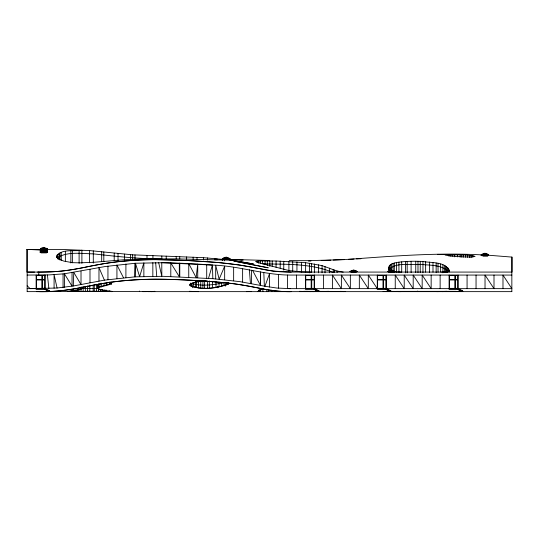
<?xml version="1.0" encoding="UTF-8"?>
<svg xmlns="http://www.w3.org/2000/svg" width="539" height="539" viewBox="0 0 539 539"><rect width="100%" height="100%" fill="white"/><g stroke="black" fill="none" stroke-linecap="round" stroke-linejoin="round"><path stroke-width="0.81" d="M45.108 289.403L45.108 288.641L27.152 288.641M49.103 291.639L44.825 289.403M305.465 275.065L305.465 289.403L315.908 289.403L315.989 290.319L317.532 290.319L317.646 291.154L319.075 291.154M315.989 290.319L315.908 289.403L314.446 289.483L314.446 275.065M386.268 275.065L386.268 289.483L387.81 290.238L389.353 290.238L389.475 291.161L390.896 291.161M390.263 291.639L385.985 289.403M458.089 275.065L458.089 289.483L459.632 290.238L461.175 290.238L461.296 291.161L462.718 291.161M462.718 291.639L462.718 291.04L461.296 291.08L461.175 290.238M27.152 285.805L30.144 288.641L57.073 288.021L73.284 285.987L104.404 280.152L135.08 276.837L135.444 263.248L162.596 262.715L212.406 265.073C238.703 265.781 263.935 275.025 290.238 275.065L511.848 275.065M73.284 285.987L73.776 272.397L81.018 284.579L81.018 271.097M97.633 288.217L98.987 286.829L98.987 283.837L97.653 284.767L97.633 288.217L99.129 289.173L103.097 290.043M81.894 263.295L81.894 250.244C74.187 251.646 60.766 248.338 56.541 256.638L58.252 258.882L63.892 261.125L72.415 262.661L79.866 262.864L94.231 262.25L123.451 259.798L144.614 258.909L176.118 258.882L232.066 260.229L203.533 257.669L132.648 254.826L89.474 250.568L64.929 249.557L46.576 249.469M111.627 291.336L68.136 291.343M208.499 278.38L212.406 265.073A878.738 878.738 0 0 0 162.596 262.715M135.08 276.837L162.724 276.298L212.838 278.67L240.05 281.668L264.932 286.27L269.554 273.583L269.554 287.071M98.987 286.829L109.397 284.208L110.946 283.42L110.832 282.47M388.646 269.507C387.635 263.712 394.831 262.776 398.927 262.163C406.891 261.146 414.949 261.105 422.953 261.469C431.308 263.126 445.261 261.267 449.27 270.693L448.03 271.757L441.562 272.074M388.875 269.729C396.185 261.799 410.442 265.356 420.238 264.339C429.603 265.417 441.145 264.514 448.448 271.467L448.448 268.476M482.162 254.327L481.684 254.907L484.918 253.37L486.98 254.091M40.587 248.903L41.065 248.304M40.587 249.261L43.821 247.724L47.048 249.261M40.587 249.901L43.821 248.364L47.048 249.901M40.587 251.14L43.821 249.604L47.048 251.14M40.587 252.178L43.821 250.642L47.048 252.178M222.769 258.673L225.996 257.137L229.23 258.673M223.166 258.727L223.645 258.147M350.411 271.427L353.638 269.891L356.872 271.427M387.918 271.427L391.146 269.891L394.38 271.427M76.646 290.123L81.564 288.763L81.975 286.829M206.275 281.075C200.932 281.654 194.303 280.974 190.045 284.659L190.206 285.461C201.97 290.4 216.813 288.224 228.442 283.797L228.603 283.298L227.653 282.557M98.394 287.617L109.545 284.565L111.337 283.655L111.432 283.116A22.813 3.578 1.5 0 0 111.021 282.564M224.332 257.911L226.393 257.191L229.627 258.727M191.372 286.31L191.372 283.319C201.882 286.66 213.37 284.821 223.954 282.726L223.954 285.717M151.708 291.619L152.631 291.437M75.992 290.231L68.911 291.228M154.565 291.329L151.614 291.639M154.861 291.343L151.728 291.639L152.786 291.518M343.222 272.074L337.084 271.009L322.046 265.633L305.613 262.682L276.069 261.011L260.297 260.896L255.547 261.402L258.565 262.729L288.938 270.551L301.254 271.892L310.787 272.074M447.835 291.444L442.095 291.639M251.228 291.451L246.417 291.639M348.423 259.34C392.783 256.086 437.257 252.488 481.765 254.886M149.882 291.437L27.152 291.639L27.152 249.382M461.761 291.343L436.684 291.639M446.818 291.316L443.456 291.431M308.584 261.146L310.969 261.031M354.029 259.05L333.21 260.067M356.528 258.929L360.935 258.74M321.183 260.566L330.805 260.169M206.632 281.102C201.054 281.56 194.714 281.203 189.883 284.403L189.802 285.495C201.674 290.743 216.793 288.392 228.691 283.986L228.597 282.935M328.777 291.329L318.408 291.599L314.163 289.403M457.638 256.914L457.638 254.671L445.153 255.062L450.779 256.072L461.849 256.887L471.099 257.015L475.095 256.416L472.858 255.708L465.453 254.981L437.446 254.354M328.608 291.39L313.826 291.606M344.414 259.636L307.917 260.667L289.261 260.613M111.425 291.639L111.997 291.626L100.699 289.78L98.388 288.911A22.072 3.221 -1.6 0 1 98.442 287.617M456.156 291.329L396.253 291.37M112.038 291.356L85.789 291.323M290.225 288.641L276.938 288.055L264.932 286.27M290.231 291.639L289.039 291.639A126.429 126.429 0 0 1 264.373 289.214L260.155 288.325A352.243 352.243 0 0 0 218.874 282.16L212.622 281.654A881.083 881.083 0 0 0 162.657 279.29L155.643 279.195A331.013 331.013 0 0 0 90.525 285.663A289.382 289.382 0 0 1 64.404 290.326L63.845 290.4A217.439 217.439 0 0 1 40.654 291.639L36.484 291.639M263.045 263.854C286.559 264.44 311.091 263.268 333.217 272.552L333.217 269.561M37.555 272.074L49.871 271.885A194.107 194.107 0 0 0 60.435 271.191C81.571 269.049 102.046 262.661 123.296 261.193A340.493 340.493 0 0 1 155.131 259.643L186.662 260.472L218.127 262.54L239.336 265.013L273.246 271.083L291.222 272.074M142.694 291.639L145.085 291.626A54.068 54.068 0 0 0 150.792 291.356M42.642 248.331L41.065 248.331L43.821 247.347L47.048 248.903L46.57 248.304M45 248.331L46.57 248.331M41.065 248.688L46.57 248.688M45.882 248.903L47.533 248.903L45.882 249.031M40.027 249.463L26.95 249.469L26.95 272.074L34.59 272.074M45.882 249.389L47.533 249.261L40.108 249.389M41.065 250.561L46.57 250.561M41.065 251.598L46.57 251.598M487.667 254.132L482.162 254.132L481.684 254.704L484.918 253.168L488.145 254.704M487.667 254.529L482.162 254.529L481.684 255.102L484.918 253.566L488.145 255.102M487.667 254.927L482.162 254.927L481.684 255.499L484.918 253.97L488.145 255.499M481.206 255.102L483.301 255.102M486.151 255.102L488.63 255.102M482.856 255.23L481.206 255.23L481.206 254.704M482.951 256.207L487.667 256.207L487.667 255.23M223.247 258.093L229.149 258.147M224.817 259.374L228.752 259.374L228.752 258.801M350.889 270.847L356.394 270.847M388.397 270.847L393.901 270.847M27.152 272.074L40.654 272.08A217.439 217.439 0 0 0 63.845 270.841L64.404 270.767A289.382 289.382 0 0 0 83.094 267.681A331.013 331.013 0 0 1 155.643 259.63L162.657 259.724A881.076 881.076 0 0 1 212.622 262.089L218.874 262.594A352.243 352.243 0 0 1 260.155 268.759L264.373 269.648A126.429 126.429 0 0 0 289.039 272.08L512.05 272.074L512.05 257.103L488.321 255.21M27.152 275.065L49.096 274.91L64.175 273.812L105.321 266.509L135.444 263.248L139.621 276.628L143.866 262.857L143.866 276.426M305.741 279.418L311.171 279.418L311.171 275.341L305.741 275.341L305.741 288.365L311.171 288.365L311.171 279.97L305.741 279.97M311.731 279.418L314.163 279.418L314.163 275.341L311.731 275.341L311.731 288.365L314.163 288.365L314.163 279.97L311.731 279.97M377.569 279.418L382.993 279.418L382.993 275.341L377.569 275.341L377.569 288.365L382.993 288.365L382.993 279.97L377.569 279.97M383.552 279.418L385.985 279.418L385.985 275.341L383.552 275.341L383.552 288.365L385.985 288.365L385.985 279.97L383.552 279.97M449.391 279.418L454.815 279.418L454.815 275.348L449.391 275.341L449.391 288.365L454.815 288.365L454.815 279.97L449.391 279.97M455.374 279.418L457.813 279.418L457.813 275.348L455.374 275.348L455.374 288.365L457.813 288.365L457.813 279.97L455.374 279.97M36.409 279.424L41.833 279.424L41.833 275.328L36.409 275.341L36.409 288.365L41.833 288.345L41.833 279.984L36.409 279.984M81.726 288.412L98.597 288.412L98.597 291.404M449.108 288.641L458.089 288.641L462.718 291.04M288.823 288.641L511.848 288.641L502.981 275.065L502.981 288.641M386.268 289.483L387.73 289.403L377.287 289.403L377.287 275.065M458.089 289.483L459.558 289.403L449.108 289.403L449.108 275.065M315.989 290.238L317.532 290.238L317.646 291.073L319.075 291.073L319.075 291.633M390.896 291.639L390.896 291.04L389.475 291.08L389.353 290.319L387.81 290.238M461.175 290.319L459.632 290.238M49.736 291.639L49.736 291.04L48.315 291.08L49.736 291.154M345.135 291.437L303.619 291.329M434.036 291.431L442.317 291.431M147.848 291.639L511.848 291.639L511.848 257.056M402.593 291.431L387.197 291.356M401.009 291.639L383.114 291.397M310.7 291.639L299.381 291.329M198.628 291.639L189.324 291.303M401.501 272.074L393.962 271.838M67.746 291.639L78.883 289.867L81.221 289.019A22.065 3.133 1.2 0 0 80.978 287.597M38.768 291.633C65.017 292.67 90.357 284.801 116.154 281.54C152.955 277.248 190.139 279.674 226.919 282.968C248.533 284.808 269.46 292.172 291.296 291.639M399.278 291.633L394.164 291.464M269.668 260.505L233.286 259.495M41.004 249.84L26.95 249.476L40.176 249.82M57.195 254.785L57.195 257.777C67.597 251.221 81.578 253.68 93.301 253.862C115.811 256.355 138.341 258.868 161.02 258.983M307.479 291.437L313.853 291.639M312.445 291.639L306.55 291.336M229.493 259.367L242.186 260.061M341.558 291.363L343.222 291.437M343.532 291.639L340.385 291.323M258.242 291.639L257.837 291.498L258.41 290.851L263.268 288.682L258.693 290.838L258.228 291.592L258.72 291.606L258.72 290.11M144.614 258.909L155.131 259.65M109.107 290.919L110.266 291.087M104.593 290.278L106.095 290.521M229.102 259.865L253.445 263.962L231.871 260.175M255.937 265.39L233.791 261.065L268.24 267.795L257.581 265.714M99.877 286.418L101.602 286.809M457.813 289.403L462.085 291.559M390.896 291.04L386.268 288.641L377.287 288.641L368.312 275.065L368.312 288.641L359.331 275.065L359.331 288.641M314.446 288.641L319.075 291.04M45.108 288.641L49.736 291.04M80.991 287.146L81.975 288.325M487.667 254.327L488.145 254.907M252.575 270.329L260.425 285.326L260.573 271.912L260.573 285.353M123.498 277.767L116.929 264.939L116.929 278.481M389.367 269.931L388.646 267.263M104.404 280.152L98.974 267.593L98.974 281.082M158.668 262.655L161.821 276.285L161.774 262.702M57.073 288.021L54.082 274.62L54.082 288.19M47.412 274.944L48.867 288.493M249.375 269.709L250.433 283.379M155.663 262.621L156.721 276.204M263.807 272.586L264.373 286.155M212.406 265.073L212.838 278.67M27.3 291.586L27.3 291.255M511.7 291.215L511.7 291.639M494 275.065L494 288.641L485.026 275.065L485.026 288.641M488.63 254.704L488.63 255.23M476.045 275.065L476.045 288.641M472.858 255.708L472.858 257.204M471.099 255.459L471.099 257.703M469.334 255.27L469.334 257.521M467.347 255.109L467.347 257.352M467.07 275.065L467.07 288.641M465.453 254.981L465.453 257.224M463.459 254.866L463.459 257.11M461.808 254.792L461.808 257.042M460.138 254.731L460.138 256.982M454.667 254.624L454.667 256.867M452.639 254.61L452.639 256.106M450.779 254.624L450.779 256.119M449.135 269.736L449.135 271.986M448.98 254.657L448.98 256.153M448.239 268.193L448.239 271.184M447.707 267.58L447.707 272.242M446.541 266.589L446.541 272.094M445.537 265.976L445.537 272.316M444.331 265.39L444.331 272.559M442.883 264.804L442.883 272.815M440.632 264.083L440.632 272.087M440.134 275.065L440.134 288.641M438.045 263.423L438.045 272.269M436.145 263.025L436.145 272.7M432.992 262.48L432.992 272.155M431.153 275.065L431.153 288.641L422.178 275.065L422.178 288.641L413.197 275.065L413.197 288.641L404.223 275.065L404.223 288.641L395.242 275.065L395.242 288.641M429.603 262.028L429.603 272.545M425.628 261.644L425.628 272.161M422.953 261.469L422.953 272.815M420.238 261.348L420.238 272.694M417.988 261.287L417.988 272.64M417.725 291.04L417.725 291.639M415.744 261.267L415.744 272.613M411.109 261.3L411.109 272.653M407.161 261.435L407.161 272.788M405.449 261.53L405.449 272.875M401.696 261.826L401.696 272.343M398.927 262.163L398.927 272.68M396.441 262.574L396.441 272.256M394.285 263.059L394.285 271.899M393.901 271.548L393.901 272.128L388.397 272.128L388.397 271.548M393.059 263.423L393.059 270.591M391.624 263.995L391.624 270.329M390.236 264.811L390.236 270.308M389.333 265.68L389.333 270.349M356.394 271.548L356.394 272.128L350.889 272.128L350.889 271.548M350.357 275.065L350.357 288.641L341.376 275.065L341.376 288.641L332.401 275.065L332.401 288.641M337.084 271.009L337.084 272.505M334.51 270.1L334.51 272.343M329.659 268.139L329.659 272.801M325.004 266.522L325.004 272.862M323.42 275.065L323.42 288.641M322.046 265.633L322.046 272.801M318.536 264.777L318.536 272.781M314.507 263.975L314.507 272.815M311.562 263.477L311.562 272.323M309.514 263.18L309.514 272.855M305.613 262.682L305.613 272.363M301.483 262.264L301.483 271.946M296.942 261.9L296.942 271.582M296.484 275.065L296.484 288.641M292.717 261.637L292.717 271.319M288.897 261.442L288.897 271.124M287.509 275.031L287.509 288.608M283.763 261.233L283.763 270.079M280.199 261.119L280.199 268.294M278.528 274.607L278.528 288.17M276.069 261.011L276.069 267.351M272.208 260.937L272.208 266.434M271.824 290.11L271.824 291.606M269.83 260.896L269.83 266.401M268.422 289.362L268.422 291.606M267.31 260.869L267.31 265.538M266.825 289.362L266.825 291.606M265.06 260.856L265.06 263.854M262.877 288.614L262.877 291.606M262.378 260.869L262.378 263.861M260.297 260.896L260.297 263.14M259.906 289.362L259.906 291.606M259.239 290.11L259.239 291.606M258.707 260.95L258.707 263.194M257.076 261.058L257.076 262.554M251.598 270.14L251.598 283.602M242.617 268.597L242.617 282.092M233.643 267.283L233.643 280.812M229.149 258.855L229.149 259.427M228.118 282.591L228.118 284.087M227.566 282.921L227.566 284.417M226.043 282.834L226.043 285.077M225.228 284.545L225.228 286.182M224.662 279.754L224.662 266.205L219.157 279.182L215.688 265.336L215.688 278.892M224.399 259.353L224.399 260.849M222.297 259.138L222.297 260.633M221.684 283.271L221.684 286.263M219.077 282.18L219.077 286.761M217.877 286.182L217.877 287.826M216.907 258.619L216.907 260.115M215.977 281.85L215.977 287.226M215.56 258.498L215.56 259.993M214.401 258.403L214.401 259.899M212.494 281.452L212.494 287.624M209.307 280.907L209.307 287.873M207.562 257.905L207.562 260.148M207.495 281.008L207.495 287.974M206.707 264.696L206.707 278.259M204.625 281.095L204.625 288.069M203.533 257.669L203.533 259.913M202.913 281.109L202.913 288.075M200.751 281.055L200.751 288.021M198.547 281.708L198.547 287.88M197.732 277.666L197.732 264.103L196.156 277.565L188.751 263.638L188.751 277.214M197.038 257.352L197.038 259.603M196.56 281.479L196.56 287.651M195.657 281.338L195.657 287.509M193.649 282.503L193.649 287.092M193.144 257.184L193.144 259.427M192.484 286.088L192.484 287.725M192.1 283.622L192.1 286.613M190.793 283.002L190.793 285.993M190.206 283.965L190.206 285.461M186.622 256.908L186.622 259.899M179.743 256.631L179.743 258.875M179.777 263.214L179.777 276.783M179.325 263.194L179.325 276.77L170.796 262.951L170.796 276.527M176.206 256.497L176.206 258.74M166.221 256.153L166.221 259.144M161.828 256.018L161.828 259.01M152.928 255.742L152.928 258.74M152.84 262.668L152.84 276.244M146.999 255.553L146.999 258.552M139.406 291.04L139.406 291.633M134.993 254.981L134.993 259.65M134.885 263.288L134.885 276.851M132.648 254.826L132.648 259.495M130.566 254.664L130.566 259.333M125.904 263.982L125.904 277.545M124.516 254.132L124.516 260.485M118.028 253.519L118.028 260.701M114.207 253.114L114.207 260.303M111.627 282.503L111.627 284.174M111.256 282.423L111.256 284.087M110.946 281.924L110.946 283.42M110.414 282.308L110.414 283.804M109.397 281.964L109.397 284.208M107.948 266.138L107.948 279.66M106.661 282.672L106.661 284.915M105.988 289.908L105.988 291.404M104.371 289.908L104.371 291.404M104.027 283.218L104.027 285.468M103.818 251.956L103.818 261.658M102.572 289.908L102.572 291.404M101.676 251.713L101.676 261.415M101.13 283.13L101.13 286.128M100.645 289.908L100.645 291.404M99.567 286.324L99.567 287.819M99.129 286.182L99.129 287.678M98.051 284.343L98.044 288.661M97.653 284.767L97.653 287.759M96.461 284.242L96.461 291.404M94.278 285.07L94.278 291.404M93.301 250.871L93.301 263.086M93.166 285.07L93.166 291.404M89.993 269.271L89.993 282.719M89.804 285.07L89.804 291.404M89.474 250.568L89.474 262.789M87.561 285.906L87.561 291.404M85.33 286.741L85.33 291.404M83.147 286.741L83.147 291.404M81.564 287.267L81.564 288.763M81.012 288.412L81.012 291.404M79.105 250.237L79.105 263.295M78.963 289.16L78.963 291.404M77.037 289.908L77.037 291.404M75.238 289.908L75.238 291.404M73.621 289.908L73.621 291.404M72.367 250.595L72.367 262.81M72.037 272.66L72.037 286.169L64.404 273.785L64.404 287.3M70.845 250.743L70.845 262.965M65.367 251.565L65.367 261.267M63.063 273.913L63.063 287.469M61.251 252.481L61.251 260.505M59.91 252.885L59.91 260.067M59.074 253.303L59.074 259.65M57.686 254.267L57.686 258.936M56.608 255.917L56.608 257.413M46.57 250.029L46.57 250.608M46.57 251.268L46.57 251.841M46.57 252.306L46.57 252.879L41.065 252.879L41.065 252.306M45.108 274.984L45.108 289.483L46.57 289.483L36.126 289.403L36.126 275.065M41.065 250.029L41.065 250.608M41.065 251.268L41.065 251.841M38.768 272.067L38.768 275.065M228.448 259.326A219.164 219.164 0 0 1 243.183 260.047M48.193 290.238L46.65 290.319L48.193 290.238M44.825 275.267L42.392 275.314L42.392 279.424L44.825 279.424L44.825 275.267M44.825 288.291L42.392 288.338L42.392 279.984L44.825 279.984L44.825 288.291M47.533 249.901L40.108 250.029L47.533 249.901M47.533 251.14L40.108 251.268L47.533 251.14M47.533 252.178L40.108 252.306L47.533 252.178M488.63 255.499L481.206 255.627L488.63 255.499M230.106 258.727L222.284 258.801L230.106 258.727M357.35 271.427L349.926 271.548L357.35 271.427M394.858 271.427L387.433 271.548L394.858 271.427"/></g></svg>
